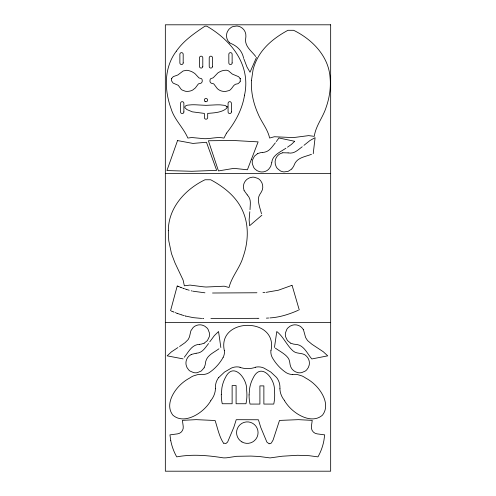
<?xml version="1.0" encoding="UTF-8"?>
<svg xmlns="http://www.w3.org/2000/svg" width="496" height="496" viewBox="0 0 496 496"><rect width="100%" height="100%" fill="white"/><g stroke="black" fill="none" stroke-linecap="round" stroke-linejoin="round"><path stroke-width="0.74" d="M215.363 388.721L215.438 386.167A16.232 16.232 0 0 1 218.73 377.481M227.094 106.975L226.802 108.041A2.951 2.951 0 0 1 226.368 108.574C221.16 112.722 214.012 112.834 207.688 113.404L207.688 117.54A1.655 1.655 0 0 1 206.032 119.195A1.655 1.655 0 0 1 204.377 117.54L204.377 113.417L192.299 111.836L186.911 109.566L185.07 107.892A1.674 1.674 0 0 1 184.834 107.291L185.182 106.156L186.862 105.338A10.552 10.552 0 0 1 187.866 105.121L191.605 104.799A45.62 45.62 0 0 1 193.372 104.761A59.458 59.458 0 0 1 195.145 104.786L196.038 104.823A101.333 101.333 0 0 1 198.71 104.972L205.958 105.338L213.199 105.003A99.95 99.95 0 0 1 215.872 104.873L216.764 104.848A59.588 59.588 0 0 1 218.538 104.836A46.035 46.035 0 0 1 220.317 104.873L225.054 105.406L227.038 106.739M250.015 209.672C250.232 203.428 251.441 199.324 247.275 194.916M249.81 211.724L249.135 219.784L249.6 225.73L261.888 215.202M313.218 153.723L315.096 137.652L310 140.511L303.967 145.328M271.027 350.517C278.132 316.746 217.149 317.161 224.31 350.517M274.455 347.529L276.787 331.52C283.576 336.84 286.719 345.39 293.173 351.025C296.924 354.417 302.969 352.185 306.447 356.128A9.703 9.703 0 0 1 309.25 364.889L308.382 367.474L306.751 369.793A9.703 9.703 0 0 1 305.251 371.076L301.779 372.589A9.703 9.703 0 0 1 297.935 372.651C293.62 371.727 290.904 368.596 290.191 364.994A16.269 16.269 0 0 1 290.092 364.504L289.639 361.72A14.967 14.967 0 0 0 289.546 361.268C288.567 355.657 280.804 351.986 275.336 348.118M171.604 78.666L171.442 80.197A3.863 3.863 0 0 0 171.529 80.811L173.129 83.099L178.275 85.324L181.133 89.255A8.847 8.847 0 0 0 182.137 90.03L185.256 91.214A11.358 11.358 0 0 0 186.707 91.363A11.749 11.749 0 0 0 188.362 91.32A11.29 11.29 0 0 0 189.819 91.09L190.297 90.979A10.714 10.714 0 0 0 191.679 90.52A9.796 9.796 0 0 0 192.832 89.943L195.368 87.941L198.394 83.892L201.01 83.223L201.99 82.144A3.249 3.249 0 0 0 202.194 81.406A3.608 3.608 0 0 0 202.263 80.78L202.126 79.763A2.933 2.933 0 0 0 201.81 79.069A2.145 2.145 0 0 0 201.481 78.672L198.952 77.909L195.257 73.923A10.28 10.28 0 0 0 194.5 73.315A10.311 10.311 0 0 0 193.149 72.453A10.85 10.85 0 0 0 192.008 71.784L191.611 71.591A12.264 12.264 0 0 0 190.396 71.145L189.931 70.996A13.107 13.107 0 0 0 188.182 70.513A11.854 11.854 0 0 0 186.775 70.277L183.154 70.971L177.859 74.97L173.259 76.626L171.678 78.449M271.765 162.626C272.347 155.043 280.569 151.956 285.907 148.199M271.746 162.731L270.673 166.52L268.534 169.409A9.703 9.703 0 0 1 259.625 171.709L256.996 170.63L254.832 168.882A9.703 9.703 0 0 1 253.679 167.363L252.377 163.866A9.703 9.703 0 0 1 252.526 159.966L254.423 156.166L257.703 153.562M244.547 95.108C251.038 65.038 231.489 40.505 206.844 26.201L204.947 26.176C194.389 33.319 183.756 40.492 176.328 51.187M244.54 95.151C242.265 109.343 235.445 121.911 226.579 133.064M240.213 81.22L240.231 78.721M171.579 78.777L171.728 78.312M240.244 81.121L240.033 81.654A2.66 2.66 0 0 1 239.667 82.311L238.142 83.607A4.334 4.334 0 0 1 237.497 83.824C233.411 83.799 232.822 88.028 230.094 89.981A8.407 8.407 0 0 1 229.127 90.551L225.773 91.388A11.241 11.241 0 0 1 224.124 91.425A10.949 10.949 0 0 1 220.832 90.787A9.784 9.784 0 0 1 219.722 90.291L219.325 90.074A9.542 9.542 0 0 1 218.178 89.323A9.368 9.368 0 0 1 217.26 88.542L213.72 83.849L211.147 83.192L210.137 81.976A3.311 3.311 0 0 1 209.988 81.542L209.994 79.893L210.564 78.746L213.218 77.779L217.887 72.912A10.162 10.162 0 0 1 218.829 72.323L219.195 72.118A10.552 10.552 0 0 1 220.311 71.542L220.689 71.374A12.673 12.673 0 0 1 222.27 70.798A11.693 11.693 0 0 1 223.845 70.382L226.436 70.209L228.365 70.761L232.364 74.109L238.576 76.675L240.163 78.504M256.494 57.381L250.034 72.218L246.983 66.991L243.927 59.012M223.082 357.48C219.747 363.444 214.991 368.72 209.331 372.558A12.282 12.282 0 0 1 202.61 374.48M204.129 367.778L205.146 364.994A16.269 16.269 0 0 0 205.245 364.504L205.697 361.72A14.967 14.967 0 0 1 205.79 361.268C207.378 354.993 214.278 352.327 218.959 348.793M204.092 367.84L201.302 370.977L197.402 372.645A9.703 9.703 0 0 1 193.558 372.589L190.086 371.076A9.703 9.703 0 0 1 188.629 369.836L186.986 367.53L186.087 364.889A9.703 9.703 0 0 1 188.889 356.128L191.202 354.479M226.523 133.139L223.938 138.111C216.597 136.35 209.027 139.618 201.599 138.452A31.087 31.087 0 0 0 200.409 138.341L191.747 137.522L187.835 138.062C183.452 127.695 174.425 119.747 171.163 108.915C164.3 90.148 163.742 67.816 176.328 51.187M209.715 341.905L214.365 335.6L218.55 331.52L220.85 347.553M184.283 357.244C188.083 352.712 191.09 345.867 197.489 344.577A14.967 14.967 0 0 1 197.947 344.509L199.442 344.336M208.562 343.542C204.885 348.235 202.225 353.047 196.162 353.251M276.284 141.577L278.932 137.969L294.692 141.304M183.086 358.887L167.152 355.849L171.436 351.869L177.909 347.566M275.367 142.823C271.752 147.182 269.396 151.447 264.368 152.241A14.967 14.967 0 0 1 263.909 152.309L262.762 152.433M218.773 377.506L224.508 372.068L231.471 368.026A13.621 13.621 0 0 1 240.058 367.232M291.822 168.925L293.502 166.52A16.269 16.269 0 0 0 293.725 166.073L294.878 163.5A14.967 14.967 0 0 1 295.089 163.091C298.332 157.313 305.92 156.587 311.463 154.299M294.593 141.403L291.35 144.46L287.488 147.207M291.704 169.043L288.188 171.331L284.041 171.92A9.703 9.703 0 0 1 280.345 170.872L277.382 168.51A9.703 9.703 0 0 1 276.297 166.935L275.311 164.337L275.113 161.498A9.703 9.703 0 0 1 280.085 153.76L282.751 152.762M302.256 146.748C297.271 150.412 294.103 154.033 288.12 152.898M179.558 346.524L185.058 342.655L188.189 339.518L189.453 336.951L190.879 330.789L193.198 327.441A9.703 9.703 0 0 1 202.083 325.072L204.674 326.101L206.9 327.862A9.703 9.703 0 0 1 208.066 329.375L209.405 332.921A9.703 9.703 0 0 1 209.275 336.759L207.409 340.572L204.141 343.201M191.251 354.454L196.056 353.264M204.104 343.22L201.308 344.106A16.269 16.269 0 0 1 200.75 344.193L199.559 344.329M257.746 153.543L260.611 152.675A16.269 16.269 0 0 1 261.107 152.601L262.527 152.452M292.076 285.268L299.231 309.845M291.791 285.392L278.411 290.21L266.222 292.33M298.412 310.205C289.385 314.222 279.812 317.328 269.892 317.924M255.322 367.4L254.547 367.623A24.31 24.31 0 0 1 240.913 367.685L240.789 367.623M282.807 152.749L288.071 152.892M264.982 292.429L262.973 292.553M268.64 318.01L266.395 318.134M292.727 374.344L297.364 374.536L302.021 375.956A21.303 21.303 0 0 1 305.759 378.101A40.133 40.133 0 0 1 314.625 384.487C322.443 391.753 330.162 405.306 322.474 415.152C313.094 423.423 299.131 416.491 291.381 409.157A40.133 40.133 0 0 1 284.481 400.675M256.934 292.758L212.524 293.012M258.862 318.308L258.069 318.314M210.899 318.581L257.808 318.314M165.335 173.6L330.665 173.6M165.335 322.4L330.665 322.4M203.633 318.5L203.236 318.488M202.976 318.482L202.579 318.463M201.655 318.426L193.347 317.663L185.783 316.101M204.947 292.807L192.938 291.195M202.132 374.319L197.972 374.536L193.316 375.956A21.303 21.303 0 0 0 189.584 378.101A40.133 40.133 0 0 0 180.711 384.487C172.899 391.753 165.174 405.306 172.868 415.152C182.243 423.423 196.205 416.491 203.955 409.157A40.133 40.133 0 0 0 210.856 400.675M192.126 291.009L191.196 290.78M185.653 316.064L185.2 315.946M240.021 367.4L240.535 367.548M189.224 290.247L186.918 289.559M184.295 315.692L181.66 314.892M186.682 289.484L185.194 288.994M181.4 314.805L177.828 313.577M184.506 288.759L183.365 288.356M183.136 288.275L182.677 288.108M177.574 313.484L177.066 313.298M176.812 313.205L176.303 313.013M181.995 287.854L181.201 287.55M175.671 312.771L175.162 312.573M180.972 287.463L180.519 287.289M180.29 287.196L179.837 287.017M174.028 312.127L173.643 311.972M179.385 286.837L178.938 286.651M173.395 311.872L172.137 311.352M178.709 286.558L178.033 286.279M171.883 311.246L171.256 310.98M177.81 286.186L177.469 286.043M177.233 285.938L170.568 310.688M290.792 343.238L293.626 344.119A16.269 16.269 0 0 0 294.116 344.193L296.918 344.509A14.967 14.967 0 0 1 297.377 344.577C304.47 346.121 307.495 354.057 311.829 358.955L327.72 355.849L323.225 351.707L311.972 344.286L307.539 340.566L305.604 337.516L303.465 329.722M290.675 343.176L287.42 340.529L285.597 336.759A9.703 9.703 0 0 1 285.46 332.921L286.8 329.375A9.703 9.703 0 0 1 287.965 327.862L290.191 326.101L292.783 325.072A9.703 9.703 0 0 1 301.673 327.441L303.434 329.673M229.722 42.916C237.045 45.979 241.843 50.121 243.666 58.299M229.679 42.879L227.881 40.678A9.703 9.703 0 0 1 227.478 31.49L229.034 29.183L231.229 27.385A9.703 9.703 0 0 1 232.959 26.573L236.71 26.021A9.703 9.703 0 0 1 240.436 26.976C243.958 28.619 246.196 32.531 245.892 36.4A16.269 16.269 0 0 1 245.861 36.896L245.57 39.705A14.967 14.967 0 0 0 245.539 40.164C245.452 47.021 252.005 51.547 255.707 56.494M247.2 194.835L244.106 190.507M226.994 106.615L227.1 107.049M244.063 190.402L243.431 187.686A9.703 9.703 0 0 1 247.07 179.248L249.482 177.847L252.247 177.19A9.703 9.703 0 0 1 254.157 177.208L257.765 178.355A9.703 9.703 0 0 1 260.704 180.835C263.302 184.053 263.339 188.771 261.504 191.698A16.269 16.269 0 0 1 261.256 192.132L259.768 194.525A14.967 14.967 0 0 0 259.544 194.928C256.63 199.845 260.009 207.669 261.491 213.782M240.12 78.399L240.262 78.833M170.767 440.733L169.942 434.874L177.543 433.864A6.615 6.615 0 0 0 183.222 426.43L182.416 420.36L196.168 419.647L215.09 420.503C217.67 428.184 219.201 436.858 223.777 443.523L224.149 443.145L225.847 443.567L227.633 442.01L233.833 427.273L236.232 419.697L258.416 419.765L260.735 427.335L266.879 442.079L269.142 443.846L269.44 443.381L269.88 443.703L271.306 443.077L273.091 440.033L279.508 420.422L298.418 419.653L312.22 420.372L311.407 426.43A6.615 6.615 0 0 0 317.093 433.864L324.7 434.874L323.876 440.733A53.196 53.196 0 0 1 317.961 456.866L308.971 455.675L297.569 455.278L282.156 456.227L270.072 457.92L259.11 456.469L250.858 456.078L236.617 456.308L227.056 457.746A26.121 26.121 0 0 1 223.25 457.851C207.923 455.384 192.107 454.001 176.719 456.878A53.184 53.184 0 0 1 170.773 440.733M279.973 388.721L279.905 386.167A16.232 16.232 0 0 0 276.607 377.481L270.828 372.068L263.866 368.026A13.621 13.621 0 0 0 255.279 367.232M224.434 350.505A12.45 12.45 0 0 1 223.101 357.486M270.903 350.505A12.45 12.45 0 0 0 272.236 357.486C275.615 363.432 280.333 368.726 286.006 372.558A12.282 12.282 0 0 0 292.727 374.48M284.58 400.594A19.53 19.53 0 0 1 279.88 388.721M215.456 388.721A19.53 19.53 0 0 1 210.757 400.594M221.303 394.58L221.309 395.548A41.218 41.218 0 0 0 221.904 402.002L222.251 403.744L232.128 403.744L232.128 385.559L236.096 385.559L236.096 403.744L245.973 403.744L246.314 402.002A41.503 41.503 0 0 0 246.642 390.197C247.585 378.801 233.194 360.852 225.296 377.822A28.601 28.601 0 0 0 223.305 382.397L223.219 382.614A36.103 36.103 0 0 0 221.886 388.021L221.303 394.58M249.079 394.909L249.085 395.882A41.218 41.218 0 0 0 249.68 402.33L250.027 404.073L259.904 404.073L259.904 385.888L263.872 385.888L263.872 404.073L273.749 404.073L274.09 402.33A41.503 41.503 0 0 0 274.418 390.526C275.367 379.13 260.964 361.187 253.072 378.157A28.601 28.601 0 0 0 251.081 382.732L250.995 382.943A36.103 36.103 0 0 0 249.662 388.349L249.079 394.909M168.33 230.485L168.752 240.69L171.486 253.661L174.976 262.874L183.111 280.085L184.357 285.795L189.999 285.088L200.917 286.496A68.448 68.448 0 0 0 206.1 287.023L224.242 286.198L229.022 287.488C231.744 276.458 240.027 267.728 243.17 256.773C247.349 244.757 248.682 231.539 245.557 219.114A51.782 51.782 0 0 0 241.98 209.368C235.594 196.032 223.442 186.639 210.707 179.763L205.022 179.763C185.392 189.174 168.398 207.663 168.33 230.485M251.46 80.383C250.833 91.698 253.326 103.05 257.87 113.386C261.231 121.861 267.691 129.016 269.619 138.031L274.406 136.741L292.547 137.566A68.448 68.448 0 0 0 297.73 137.032L308.642 135.625L314.29 136.338C315.716 125.779 323.057 117.279 326.17 107.235C329.449 97.817 331.012 87.718 330.088 77.76C328.736 56.172 312.17 39.37 293.626 30.299L287.94 30.299C275.199 37.181 263.054 46.574 256.668 59.904A51.782 51.782 0 0 0 253.084 69.651L251.46 80.383M177.543 140.573L166.929 170.562L191.778 171.287L216.659 170.351L206.46 142.259L192.938 143.431L177.543 140.573M251.255 159.731L247.405 169.775L233.907 168.355L218.463 170.928L208.401 140.752L233.263 140.486L258.118 141.875L251.255 159.731M330.665 24.8L165.335 24.8L165.335 471.2L330.665 471.2L330.665 24.8M232.134 62.893L232.134 54.293A1.655 1.655 0 0 0 230.479 52.638A1.655 1.655 0 0 0 228.83 54.293L228.83 62.893A1.655 1.655 0 0 0 230.479 64.542A1.655 1.655 0 0 0 232.134 62.893M231.378 111.922L231.378 103.323A1.655 1.655 0 0 0 229.722 101.668A1.655 1.655 0 0 0 228.073 103.323L228.073 111.922A1.655 1.655 0 0 0 229.722 113.572A1.655 1.655 0 0 0 231.378 111.922M212.524 66.421L212.524 57.821A1.655 1.655 0 0 0 210.874 56.166A1.655 1.655 0 0 0 209.219 57.821L209.219 66.421A1.655 1.655 0 0 0 210.874 68.07A1.655 1.655 0 0 0 212.524 66.421M202.79 66.421L202.79 57.821A1.655 1.655 0 0 0 201.14 56.166A1.655 1.655 0 0 0 199.485 57.821L199.485 66.421A1.655 1.655 0 0 0 201.14 68.07A1.655 1.655 0 0 0 202.79 66.421M183.88 111.922L183.88 103.323A1.655 1.655 0 0 0 182.224 101.668A1.655 1.655 0 0 0 180.569 103.323L180.569 111.922A1.655 1.655 0 0 0 182.224 113.572A1.655 1.655 0 0 0 183.88 111.922M183.185 62.893L183.185 54.293A1.655 1.655 0 0 0 181.53 52.638A1.655 1.655 0 0 0 179.874 54.293L179.874 62.893A1.655 1.655 0 0 0 181.53 64.542A1.655 1.655 0 0 0 183.185 62.893M241.943 441.936A10.745 10.745 0 0 0 258.063 432.63A10.745 10.745 0 0 0 241.943 423.324A10.745 10.745 0 0 0 241.943 441.936M205.146 101.537A1.655 1.655 0 0 0 207.626 100.105A1.655 1.655 0 0 0 205.146 98.673A1.655 1.655 0 0 0 205.146 101.537"/></g></svg>
